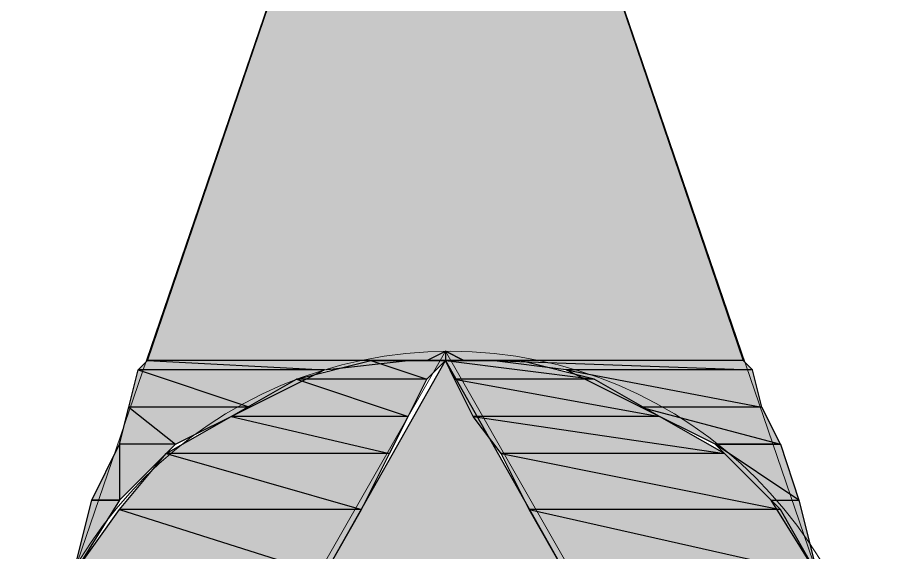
# Model space of a CAD drawing. Header units: millimetres. Extents: x 6 to 745025, y -1528 to 119936.
# Drawn here: x 179.042 to 182.979, y 110.942 to 113.378 of the extents above; entities that cross this region are included whole.
import ezdxf

# ---------------------------------------------------------------- set-up
doc = ezdxf.new("R2010")
doc.units = ezdxf.units.MM
doc.header["$MEASUREMENT"] = 0
doc.layers.get('0').update_dxf_attribs({"linetype": 'CONTINUOUS'})

msp = doc.modelspace()

# ---------------------------------------------------------------- hatches: boundary and pattern name
at = {"true_color": 0x000005}
for points in [[(180.9891, 115.7958), (182.3438, 111.8164), (179.6344, 111.8164)], [(182.2168, 111.4354), (182.5131, 111.4354), (182.5978, 111.1814)], [(179.3804, 111.1814), (179.5074, 111.1814), (179.2958, 110.8428)]]:
    msp.add_hatch(color=0, dxfattribs=at).paths.add_polyline_path(points)
at = {"true_color": 0x000003}
h = msp.add_hatch(color=0, dxfattribs=at)
h.paths.add_polyline_path([(181.0738, 111.8164), (180.9891, 111.8588)])
h.paths.add_polyline_path([(181.0738, 111.8164), (180.9891, 111.8588), (180.9891, 111.8164)])
h.paths.add_polyline_path([(180.9891, 111.8588), (180.9891, 111.8164), (180.9044, 111.8164)])
at = {"true_color": 0x000005}
h = msp.add_hatch(color=0, dxfattribs=at)
h.paths.add_polyline_path([(180.8198, 111.8164), (179.6344, 111.8164), (180.4388, 111.7741)])
h.paths.add_polyline_path([(179.6344, 111.8164), (180.4388, 111.7741), (179.5921, 111.7741)])
at = {"true_color": 0x000003}
h = msp.add_hatch(color=0, dxfattribs=at)
h.paths.add_polyline_path([(180.9891, 111.8164), (180.6504, 111.8164), (180.9044, 111.7318)])
h.paths.add_polyline_path([(180.6504, 111.8164), (180.9044, 111.7318), (180.3118, 111.7318)])
at = {"true_color": 0x000006}
msp.add_hatch(color=0, dxfattribs=at).paths.add_polyline_path([(180.9891, 111.8164), (181.5394, 110.8428), (180.4388, 110.8428)])
at = {"true_color": 0x000003}
h = msp.add_hatch(color=0, dxfattribs=at)
h.paths.add_polyline_path([(180.9891, 111.8164), (180.9044, 111.8164)])
h.paths.add_polyline_path([(180.9044, 111.8164), (180.9891, 111.8164), (180.6504, 111.8164)])
h = msp.add_hatch(color=0, dxfattribs=at)
h.paths.add_polyline_path([(181.3278, 111.8164), (180.9891, 111.8164)])
h.paths.add_polyline_path([(181.3278, 111.8164), (180.9891, 111.8164), (181.0738, 111.8164)])
h = msp.add_hatch(color=0, dxfattribs=at)
h.paths.add_polyline_path([(181.3278, 111.8164), (180.9891, 111.8164), (181.6664, 111.7318)])
h.paths.add_polyline_path([(180.9891, 111.8164), (181.6664, 111.7318), (181.0314, 111.7318)])
at = {"true_color": 0x000005}
h = msp.add_hatch(color=0, dxfattribs=at)
h.paths.add_polyline_path([(182.3438, 111.8164), (181.2008, 111.8164), (182.3861, 111.7741)])
h.paths.add_polyline_path([(181.2008, 111.8164), (182.3861, 111.7741), (181.5394, 111.7741)])
h = msp.add_hatch(color=0, dxfattribs=at)
h.paths.add_polyline_path([(180.4388, 111.7741), (179.5921, 111.7741), (180.1001, 111.6048)])
h.paths.add_polyline_path([(179.5921, 111.7741), (180.1001, 111.6048), (179.5498, 111.6048)])
h = msp.add_hatch(color=0, dxfattribs=at)
h.paths.add_polyline_path([(182.3861, 111.7741), (181.5394, 111.7741), (182.4284, 111.6048)])
h.paths.add_polyline_path([(181.5394, 111.7741), (182.4284, 111.6048), (181.8781, 111.6048)])
at = {"true_color": 0x000003}
h = msp.add_hatch(color=0, dxfattribs=at)
h.paths.add_polyline_path([(180.9044, 111.7318), (180.3118, 111.7318), (180.8198, 111.5624)])
h.paths.add_polyline_path([(180.3118, 111.7318), (180.8198, 111.5624), (180.0154, 111.5624)])
h = msp.add_hatch(color=0, dxfattribs=at)
h.paths.add_polyline_path([(181.6664, 111.7318), (181.0314, 111.7318), (181.9628, 111.5624)])
h.paths.add_polyline_path([(181.0314, 111.7318), (181.9628, 111.5624), (181.1161, 111.5624)])
at = {"true_color": 0x000005}
h = msp.add_hatch(color=0, dxfattribs=at)
h.paths.add_polyline_path([(180.1001, 111.6048), (179.5498, 111.6048), (179.7614, 111.4354)])
h.paths.add_polyline_path([(179.5498, 111.6048), (179.7614, 111.4354), (179.5074, 111.4354)])
h = msp.add_hatch(color=0, dxfattribs=at)
h.paths.add_polyline_path([(182.4284, 111.6048), (181.8781, 111.6048), (182.5131, 111.4354)])
h.paths.add_polyline_path([(181.8781, 111.6048), (182.5131, 111.4354), (182.2168, 111.4354)])
at = {"true_color": 0x000003}
h = msp.add_hatch(color=0, dxfattribs=at)
h.paths.add_polyline_path([(180.8198, 111.5624), (180.0154, 111.5624), (180.7351, 111.3931)])
h.paths.add_polyline_path([(180.0154, 111.5624), (180.7351, 111.3931), (179.7191, 111.3931)])
h = msp.add_hatch(color=0, dxfattribs=at)
h.paths.add_polyline_path([(181.9628, 111.5624), (181.1161, 111.5624), (182.2591, 111.3931)])
h.paths.add_polyline_path([(181.1161, 111.5624), (182.2591, 111.3931), (181.2431, 111.3931)])
at = {"true_color": 0x000005}
h = msp.add_hatch(color=0, dxfattribs=at)
h.paths.add_polyline_path([(179.7614, 111.4354), (179.5074, 111.4354), (179.5074, 111.1814)])
h.paths.add_polyline_path([(179.5074, 111.4354), (179.5074, 111.1814), (179.3804, 111.1814)])
h = msp.add_hatch(color=0, dxfattribs=at)
h.paths.add_polyline_path([(182.2168, 111.4354), (182.4708, 111.1814), (182.5978, 111.1814)])
h.paths.add_polyline_path([(182.4708, 111.1814), (182.5978, 111.1814), (182.6824, 110.8428)])
at = {"true_color": 0x000003}
h = msp.add_hatch(color=0, dxfattribs=at)
h.paths.add_polyline_path([(180.7351, 111.3931), (179.7191, 111.3931), (180.6081, 111.1391)])
h.paths.add_polyline_path([(179.7191, 111.3931), (180.6081, 111.1391), (179.5074, 111.1391)])
h = msp.add_hatch(color=0, dxfattribs=at)
h.paths.add_polyline_path([(182.2591, 111.3931), (181.2431, 111.3931), (182.5131, 111.1391)])
h.paths.add_polyline_path([(181.2431, 111.3931), (182.5131, 111.1391), (181.3701, 111.1391)])
h = msp.add_hatch(color=0, dxfattribs=at)
h.paths.add_polyline_path([(180.6081, 111.1391), (179.5074, 111.1391), (180.4388, 110.8428)])
h.paths.add_polyline_path([(179.5074, 111.1391), (180.4388, 110.8428), (179.2958, 110.8428)])
h = msp.add_hatch(color=0, dxfattribs=at)
h.paths.add_polyline_path([(182.5131, 111.1391), (181.3701, 111.1391), (182.6824, 110.8428)])
h.paths.add_polyline_path([(181.3701, 111.1391), (182.6824, 110.8428), (181.5394, 110.8428)])

# ---------------------------------------------------------------- linework, layer by layer
at = {"color": 0, "linetype": 'Continuous', "lineweight": 18, "true_color": 0x000003}
msp.add_lwpolyline([(182.6824, 110.8428), (180.9891, 115.7958), (179.2958, 110.8428)], dxfattribs=at)
at = {"color": 0, "linetype": 'Continuous', "lineweight": -2, "true_color": 0x000005}
for points in [[(180.9891, 115.7958), (182.3438, 111.8164), (179.6344, 111.8164)], [(179.6344, 111.8164), (180.4388, 111.7741), (179.5921, 111.7741)], [(180.8198, 111.8164), (179.6344, 111.8164), (180.4388, 111.7741)], [(182.3438, 111.8164), (181.2008, 111.8164), (182.3861, 111.7741)], [(181.2008, 111.8164), (182.3861, 111.7741), (181.5394, 111.7741)], [(179.5921, 111.7741), (180.1001, 111.6048), (179.5498, 111.6048)], [(180.4388, 111.7741), (179.5921, 111.7741), (180.1001, 111.6048)], [(182.3861, 111.7741), (181.5394, 111.7741), (182.4284, 111.6048)], [(181.5394, 111.7741), (182.4284, 111.6048), (181.8781, 111.6048)], [(179.5498, 111.6048), (179.7614, 111.4354), (179.5074, 111.4354)], [(180.1001, 111.6048), (179.5498, 111.6048), (179.7614, 111.4354)], [(182.4284, 111.6048), (181.8781, 111.6048), (182.5131, 111.4354)], [(181.8781, 111.6048), (182.5131, 111.4354), (182.2168, 111.4354)], [(179.5074, 111.4354), (179.5074, 111.1814), (179.3804, 111.1814)], [(179.7614, 111.4354), (179.5074, 111.4354), (179.5074, 111.1814)], [(182.2168, 111.4354), (182.4708, 111.1814), (182.5978, 111.1814)], [(182.2168, 111.4354), (182.5131, 111.4354), (182.5978, 111.1814)], [(179.3804, 111.1814), (179.5074, 111.1814), (179.2958, 110.8428)], [(182.4708, 111.1814), (182.5978, 111.1814), (182.6824, 110.8428)]]:
    msp.add_lwpolyline(points, close=True, dxfattribs=at)
at = {"color": 0, "linetype": 'Continuous', "lineweight": 18, "true_color": 0x000003}
msp.add_lwpolyline([(180.9891, 111.8588), (179.2958, 108.8954), (182.6824, 108.8954)], close=True, dxfattribs=at)
at = {"color": 0, "linetype": 'Continuous', "lineweight": -2, "true_color": 0x000003}
for points in [[(180.9891, 111.8588), (180.9891, 111.8164), (180.9044, 111.8164)], [(180.9891, 111.8588), (180.9891, 111.8588)], [(181.0738, 111.8164), (181.0738, 111.8164), (180.9891, 111.8588)], [(181.0738, 111.8164), (180.9891, 111.8588), (180.9891, 111.8164)], [(180.6504, 111.8164), (180.9044, 111.7318), (180.3118, 111.7318)], [(180.9044, 111.8164), (180.9891, 111.8164), (180.6504, 111.8164)], [(180.9891, 111.8164), (180.6504, 111.8164), (180.9044, 111.7318)], [(180.9891, 111.8164), (180.9044, 111.8164)], [(181.3278, 111.8164), (181.3278, 111.8164), (180.9891, 111.8164)], [(181.3278, 111.8164), (180.9891, 111.8164), (181.0738, 111.8164)], [(181.3278, 111.8164), (180.9891, 111.8164), (181.6664, 111.7318)], [(180.9891, 111.8164), (181.6664, 111.7318), (181.0314, 111.7318)], [(180.3118, 111.7318), (180.8198, 111.5624), (180.0154, 111.5624)], [(180.9044, 111.7318), (180.3118, 111.7318), (180.8198, 111.5624)], [(181.6664, 111.7318), (181.0314, 111.7318), (181.9628, 111.5624)], [(181.0314, 111.7318), (181.9628, 111.5624), (181.1161, 111.5624)], [(180.0154, 111.5624), (180.7351, 111.3931), (179.7191, 111.3931)], [(180.8198, 111.5624), (180.0154, 111.5624), (180.7351, 111.3931)], [(181.9628, 111.5624), (181.1161, 111.5624), (182.2591, 111.3931)], [(181.1161, 111.5624), (182.2591, 111.3931), (181.2431, 111.3931)], [(179.7191, 111.3931), (180.6081, 111.1391), (179.5074, 111.1391)], [(180.7351, 111.3931), (179.7191, 111.3931), (180.6081, 111.1391)], [(182.2591, 111.3931), (181.2431, 111.3931), (182.5131, 111.1391)], [(181.2431, 111.3931), (182.5131, 111.1391), (181.3701, 111.1391)], [(179.5074, 111.1391), (180.4388, 110.8428), (179.2958, 110.8428)], [(180.6081, 111.1391), (179.5074, 111.1391), (180.4388, 110.8428)], [(182.5131, 111.1391), (181.3701, 111.1391), (182.6824, 110.8428)], [(181.3701, 111.1391), (182.6824, 110.8428), (181.5394, 110.8428)]]:
    msp.add_lwpolyline(points, close=True, dxfattribs=at)
at = {"color": 0, "linetype": 'Continuous', "lineweight": -2, "true_color": 0x000006}
msp.add_lwpolyline([(180.9891, 111.8164), (181.5394, 110.8428), (180.4388, 110.8428)], close=True, dxfattribs=at)
at = {"color": 0, "linetype": 'Continuous', "lineweight": 18, "true_color": 0x000003}
for points in [[(181.0103, 111.8588), (179.9231, 111.8588), (179.0418, 110.9774), (179.0418, 109.8903)], [(182.9788, 109.8903), (182.9788, 110.9774), (182.0974, 111.8588), (181.0103, 111.8588)]]:
    msp.add_open_spline(points, degree=3, dxfattribs=at)

doc.saveas('drawing.dxf')
